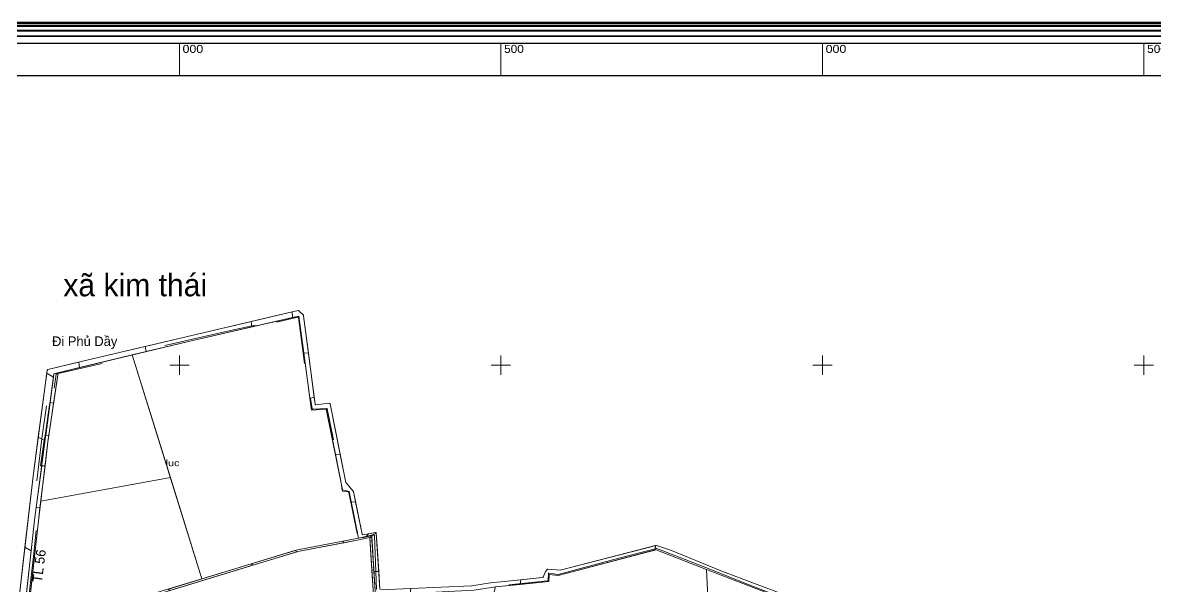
# Model space of a CAD drawing. Header units: metres. Extents: x 558415 to 562400, y 2247179 to 2251032.
# Drawn here: x 559756 to 561518, y 2250156 to 2251032 of the extents above; entities that cross this region are included whole.
import ezdxf
from ezdxf.enums import TextEntityAlignment as Align

# ---------------------------------------------------------------- set-up
doc = ezdxf.new("R2010")
doc.units = ezdxf.units.M
doc.header["$LTSCALE"] = 4
for name, color, linetype, lineweight in [('1', 7, 'Continuous', 13), ('16', 7, 'Continuous', 13), ('17', 7, 'Continuous', 13), ('33', 7, 'Continuous', 13), ('4', 7, 'Continuous', 13), ('45', 7, 'Continuous', 13), ('5', 7, 'Continuous', 13), ('6', 7, 'Continuous', 13), ('61', 7, 'Continuous', 25), ('62', 7, 'Continuous', 25), ('63', 7, 'Continuous', 13), ('7', 7, 'Continuous', 13)]:
    doc.layers.add(name, color=color, linetype=linetype, lineweight=lineweight)
doc.layers.add('40', color=7, linetype='Continuous')
doc.layers.add('58', color=7, linetype='Continuous')

msp = doc.modelspace()

# ---------------------------------------------------------------- linework, layer by layer
at = {"layer": '1'}
for p, q in [((559784.222, 2250343.374), (559791.177, 2250343.485)), ((560255.803, 2250223.772), (560254.195, 2250226.519))]:
    msp.add_line(p, q, dxfattribs=at)
for points in [[(559799.048, 2250441.713), (559804.426, 2250440.58), (559811.304, 2250487.852), (559805.021, 2250486.341)], [(559791.076, 2250390.49), (559797.044, 2250389.84), (559804.426, 2250440.58), (559798.544, 2250441.82)], [(559777.19, 2250278.396), (559783.195, 2250278.071), (559791.177, 2250343.485), (559785.89, 2250343.401)], [(560299.486, 2250180.859), (560302.406, 2250182.214), (560299.148, 2250233.85), (560296.338, 2250230.756)], [(560183.142, 2250209.776), (560179.33, 2250211.751), (560111.785, 2250191.176), (560114.294, 2250188.804)], [(560114.294, 2250188.804), (560111.785, 2250191.176), (559982.997, 2250151.947), (559985.042, 2250149.434)]]:
    msp.add_lwpolyline(points, close=True, dxfattribs=at)
for points in [[(559791.177, 2250343.485), (559795.736, 2250380.85), (559797.044, 2250389.84), (559791.076, 2250390.49), (559784.222, 2250343.374)], [(559777.19, 2250278.396), (559774.802, 2250258.825), (559757.834, 2250103.095)], [(559763.898, 2250103.361), (559780.763, 2250258.137), (559783.195, 2250278.071), (559777.19, 2250278.396)], [(560254.195, 2250226.519), (560183.542, 2250213.034), (560179.33, 2250211.751), (560183.142, 2250209.776)], [(560183.142, 2250209.776), (560184.262, 2250210.117), (560255.803, 2250223.772)], [(560299.05, 2250235.411), (560278.648, 2250231.186), (560254.195, 2250226.519), (560255.803, 2250223.772), (560279.233, 2250228.244)], [(560279.233, 2250228.244), (560296.274, 2250231.773), (560296.338, 2250230.756), (560299.148, 2250233.85), (560299.05, 2250235.411)], [(560305.651, 2250131.005), (560304.904, 2250142.616), (560302.406, 2250182.214), (560299.486, 2250180.859)], [(560299.486, 2250180.859), (560301.91, 2250142.425), (560302.612, 2250131.512)]]:
    msp.add_lwpolyline(points, dxfattribs=at)
at = {"layer": '16'}
msp.add_lwpolyline([(561264.016, 2250106.015), (561103.752, 2250083.167), (561099.243, 2250075.197), (561092.719, 2250075.134), (560942.111, 2250135.113), (560819.638, 2250182.507), (560741.576, 2250213.032), (560589.313, 2250172.87), (560574.969, 2250174.744)], dxfattribs=at)
at = {"layer": '17'}
for p, q in [((560205.282, 2250429.743), (560185.886, 2250576.143)), ((559777.19, 2250278.396), (559805.021, 2250486.341)), ((560204.102, 2250447.855), (560206.296, 2250432.043)), ((560207.346, 2250431.182), (560229.004, 2250432.47)), ((560253.928, 2250305.977), (560228.499, 2250431.532)), ((560230.042, 2250431.673), (560239.85, 2250383.964))]:
    msp.add_line(p, q, dxfattribs=at)
for points in [[(559805.021, 2250486.341), (560014.223, 2250536.667), (560185.886, 2250576.143)], [(559761.509, 2250081.435), (559780.763, 2250258.137), (559795.736, 2250380.85), (559811.304, 2250487.852)], [(559777.19, 2250278.396), (559774.802, 2250258.825), (559774.802, 2250258.825), (559774.802, 2250258.825), (559769.65, 2250211.542), (559753.203, 2250062.367), (559753.821, 2250062.303)], [(559761.509, 2250081.435), (559861.621, 2250114.311), (559964.892, 2250146.432), (560183.542, 2250213.034), (560278.648, 2250231.186), (560299.05, 2250235.411)], [(559968.72, 2250144.462), (560184.262, 2250210.117), (560279.233, 2250228.244), (560296.274, 2250231.773)], [(560316.991, 2249907.938), (560301.91, 2250142.425), (560296.274, 2250231.773)], [(560319.972, 2249908.334), (560304.904, 2250142.616), (560299.05, 2250235.411)]]:
    msp.add_lwpolyline(points, dxfattribs=at)
for centre, start, end in [((560207.286, 2250432.18), 187.89932, 273.40271), ((560229.063, 2250431.471), 11.61662, 93.4027)]:
    msp.add_arc(centre, 1, start, end, dxfattribs=at)
at = {"layer": '4'}
for p, q in [((560150.944, 2250566.575), (560184.216, 2250574.449)), ((560185.438, 2250573.601), (560194.353, 2250502.452)), ((559809.44, 2250486.334), (559880.05, 2250502.449)), ((559805.073, 2250464.114), (559808.676, 2250485.525)), ((559786.04, 2250385.6), (559793.466, 2250436.465)), ((559778.611, 2250320.297), (559786.036, 2250385.568)), ((560251.921, 2250313.336), (560253.203, 2250304.784)), ((560254.057, 2250303.942), (560262.82, 2250302.745)), ((560263.666, 2250301.949), (560276.294, 2250238.294)), ((559773.041, 2250202.741), (559777.218, 2250242.697)), ((560284.879, 2250231.236), (560302.377, 2250235.616)), ((560303.619, 2250234.68), (560306.471, 2250151.169)), ((559762.594, 2250112.59), (559773.039, 2250202.729)), ((560683.22, 2250199.73), (560741.865, 2250214.982)), ((560742.479, 2250214.946), (560814.367, 2250186.952)), ((560589.174, 2250174.691), (560683.214, 2250199.728)), ((560814.373, 2250186.95), (560885.861, 2250158.609)), ((560573.452, 2250165.515), (560573.842, 2250175.839)), ((560574.993, 2250176.789), (560588.765, 2250174.669)), ((560512.138, 2250158.373), (560572.554, 2250164.557)), ((560885.871, 2250158.605), (560958.523, 2250130.728))]:
    msp.add_line(p, q, dxfattribs=at)
msp.add_lwpolyline([(559977.544, 2250530.098), (560075.038, 2250552.402), (560117.982, 2250562.16)], dxfattribs=at)
for centre, start, end in [((560184.446, 2250573.476), 7.14161, 103.31514), ((559809.662, 2250485.359), 102.85614, 170.44804), ((559787.03, 2250385.455), 171.69419, 173.50998), ((560254.192, 2250304.932), 188.52504, 262.22757), ((560262.685, 2250301.755), 11.22087, 82.22758), ((560302.62, 2250234.646), 1.95582, 104.05211), ((559772.046, 2250202.845), 353.39005, 354.03145), ((560742.117, 2250214.014), 68.72376, 104.57798), ((560683.471, 2250198.762), 104.57798, 104.90871), ((560814.004, 2250186.02), 68.37456, 68.72376), ((560574.841, 2250175.801), 81.24728, 177.83743), ((560588.917, 2250175.657), 261.24728, 284.90871), ((560572.453, 2250165.552), 275.8447, 357.83743), ((560886.229, 2250159.539), 248.37456, 249.00784)]:
    msp.add_arc(centre, 1, start, end, dxfattribs=at)
at = {"layer": '45'}
for points in [[(560185.886, 2250576.143), (560014.223, 2250536.667), (559926.753, 2250515.625), (560034.962, 2250167.776)], [(560034.962, 2250167.776), (560183.542, 2250213.034), (560278.633, 2250231.183), (560263.878, 2250303.474), (560253.928, 2250305.977), (560228.499, 2250431.532), (560205.282, 2250429.743), (560185.886, 2250576.143)], [(559986.002, 2250325.164), (559926.753, 2250515.625), (559811.304, 2250487.852)], [(559811.304, 2250487.852), (559795.736, 2250380.85), (559784.454, 2250288.384), (559986.002, 2250325.164)], [(559861.621, 2250114.311), (559964.892, 2250146.432), (560034.962, 2250167.776), (559986.002, 2250325.164), (559784.454, 2250288.384)], [(559784.454, 2250288.384), (559780.763, 2250258.137), (559761.509, 2250081.435), (559861.621, 2250114.311)], [(560296.274, 2250231.773), (560279.233, 2250228.244), (560184.262, 2250210.117), (559968.72, 2250144.462)], [(560311.522, 2249992.978), (560301.91, 2250142.425), (560296.274, 2250231.773)], [(560942.111, 2250135.113), (560819.638, 2250182.507), (560741.576, 2250213.032), (560589.313, 2250172.87), (560574.969, 2250174.744), (560574.307, 2250163.6), (560491.754, 2250155.373), (560427.899, 2249916.452)], [(560833.712, 2249912.484), (560875.955, 2249911.913), (560968.578, 2249910.244), (560968.745, 2249910.243), (560942.111, 2250135.113), (560819.638, 2250182.507)], [(560819.638, 2250182.507), (560825.743, 2250055.455), (560833.712, 2249912.484)]]:
    msp.add_lwpolyline(points, dxfattribs=at)
at = {"layer": '5'}
for p, q in [((560228.499, 2250431.532), (560205.282, 2250429.743)), ((560205.282, 2250429.743), (560228.499, 2250431.532)), ((560253.928, 2250305.977), (560263.878, 2250303.474))]:
    msp.add_line(p, q, dxfattribs=at)
for points in [[(560278.633, 2250231.183), (560263.878, 2250303.474), (560253.928, 2250305.977)], [(560427.899, 2249916.452), (560491.754, 2250155.373), (560574.307, 2250163.6), (560574.969, 2250174.744), (560589.313, 2250172.87), (560741.576, 2250213.032)], [(560819.638, 2250182.507), (560825.743, 2250055.455), (560833.712, 2249912.484)]]:
    msp.add_lwpolyline(points, dxfattribs=at)
at = {"layer": '6'}
for p, q in [((560184.889, 2250584.715), (559847.183, 2250505.409)), ((560192.818, 2250577.209), (560185.837, 2250584.436)), ((560211.164, 2250439.235), (560193.09, 2250576.645)), ((559847.179, 2250505.409), (559795.399, 2250493.026)), ((559794.641, 2250492.186), (559772.435, 2250327.118)), ((560233.189, 2250440.627), (560212.262, 2250438.371)), ((560259.126, 2250317.281), (560234.276, 2250439.832)), ((560270.406, 2250304.187), (560259.354, 2250316.821)), ((560284.069, 2250237.07), (560270.634, 2250303.726)), ((560304.951, 2250239.845), (560285.227, 2250236.283)), ((560311.818, 2250151.747), (560306.127, 2250238.926)), ((560741.573, 2250219.804), (560592.278, 2250181.308)), ((560765.402, 2250211.772), (560742.148, 2250219.781)), ((560850.043, 2250177.338), (560765.453, 2250211.753)), ((560564.677, 2250169.894), (560510.28, 2250164.298)), ((560569.251, 2250179.155), (560565.492, 2250170.491)), ((560572.025, 2250182.371), (560569.419, 2250179.419)), ((560591.954, 2250181.279), (560572.849, 2250182.706)), ((560950.888, 2250139.464), (560850.069, 2250177.328)), ((560454.48, 2250156.918), (560312.859, 2250150.813)), ((560483.906, 2250161.344), (560454.586, 2250156.928)), ((560510.272, 2250164.297), (560483.944, 2250161.349))]:
    msp.add_line(p, q, dxfattribs=at)
msp.add_lwpolyline([(559772.433, 2250327.098), (559751.656, 2250143.643), (559738.482, 2250025.599)], dxfattribs=at)
for centre, start, end in [((560185.117, 2250583.742), 44.00803, 103.21567), ((560192.099, 2250576.515), 7.4931, 44.00803), ((559847.412, 2250504.436), 103.21567, 103.44949), ((559795.632, 2250492.053), 103.44949, 172.33849), ((560212.155, 2250439.365), 187.4931, 276.15454), ((560233.296, 2250439.633), 11.4627, 96.15454), ((559773.426, 2250326.985), 172.33848, 173.5386), ((560260.106, 2250317.48), 191.4627, 221.17908), ((560269.653, 2250303.529), 11.39626, 41.17908), ((560305.129, 2250238.861), 3.73513, 100.23611), ((560285.05, 2250237.267), 191.39626, 280.23611), ((560741.823, 2250218.836), 70.99508, 104.45877), ((560765.076, 2250210.826), 67.86158, 70.99508), ((560564.575, 2250170.889), 275.87325, 336.54516), ((560570.168, 2250178.757), 138.55708, 156.54516), ((560572.775, 2250181.709), 85.72901, 138.55707), ((560592.028, 2250182.277), 265.72901, 284.45877), ((560850.42, 2250178.264), 247.86158, 249.41551), ((560454.437, 2250157.917), 272.46822, 278.56546), ((560484.055, 2250160.355), 96.38983, 98.56546), ((560510.383, 2250163.304), 95.87325, 96.38983)]:
    msp.add_arc(centre, 1, start, end, dxfattribs=at)
at = {"layer": '61', "lineweight": 60}
msp.add_lwpolyline([(558414.512, 2247315.512), (558414.512, 2251031.893), (562400.184, 2251031.893), (562400.184, 2247315.512)], dxfattribs=at)
at = {"layer": '61', "lineweight": 53}
msp.add_lwpolyline([(558419.512, 2247315.512), (558419.512, 2251026.893), (562395.184, 2251026.893), (562395.184, 2247315.512)], dxfattribs=at)
at = {"layer": '61', "lineweight": 40}
msp.add_lwpolyline([(558426.512, 2247315.512), (558426.512, 2251019.893), (562388.184, 2251019.893), (562388.184, 2247315.512)], dxfattribs=at)
at = {"layer": '61', "lineweight": 35}
msp.add_lwpolyline([(558435.512, 2247315.512), (558435.512, 2251010.893), (562379.184, 2251010.893), (562379.184, 2247315.512)], dxfattribs=at)
at = {"layer": '61'}
msp.add_lwpolyline([(558446.512, 2247315.512), (558446.512, 2250999.893), (562368.184, 2250999.893), (562368.184, 2247315.512)], dxfattribs=at)
at = {"layer": '62'}
msp.add_lwpolyline([(558496.512, 2247315.512), (558496.512, 2250949.893), (562318.184, 2250949.893), (562318.184, 2247315.512)], dxfattribs=at)
at = {"layer": '63'}
for p, q in [((560000, 2250949.893), (560000, 2250999.893)), ((560500, 2250949.893), (560500, 2250999.893)), ((561000, 2250949.893), (561000, 2250999.893)), ((561500, 2250949.893), (561500, 2250999.893)), ((560000, 2250485), (560000, 2250515)), ((560500, 2250485), (560500, 2250515)), ((561000, 2250485), (561000, 2250515)), ((561500, 2250485), (561500, 2250515)), ((559985, 2250500), (560015, 2250500)), ((560485, 2250500), (560515, 2250500)), ((560985, 2250500), (561015, 2250500)), ((561485, 2250500), (561515, 2250500))]:
    msp.add_line(p, q, dxfattribs=at)
at = {"layer": '7'}
for p, q in [((560192.818, 2250577.209), (560185.837, 2250584.436)), ((560233.189, 2250440.627), (560212.262, 2250438.371)), ((559772.433, 2250327.098), (559759.939, 2250216.78)), ((560270.406, 2250304.187), (560259.354, 2250316.821)), ((560299.05, 2250235.411), (560306.127, 2250238.926)), ((560765.402, 2250211.772), (560742.148, 2250219.781)), ((560850.043, 2250177.338), (560765.453, 2250211.753)), ((560569.251, 2250179.155), (560565.492, 2250170.491)), ((560572.025, 2250182.371), (560569.419, 2250179.419)), ((560591.954, 2250181.279), (560572.849, 2250182.706)), ((560950.888, 2250139.464), (560850.069, 2250177.328)), ((560483.906, 2250161.344), (560454.586, 2250156.928)), ((560510.272, 2250164.297), (560483.944, 2250161.349))]:
    msp.add_line(p, q, dxfattribs=at)
for points in [[(560176.129, 2250573.899), (560175.561, 2250582.524), (560111.81, 2250567.553), (560112.595, 2250559.289)], [(560014.223, 2250536.667), (560112.595, 2250559.289), (560111.81, 2250567.553), (559946.818, 2250528.807), (559948.297, 2250520.808)], [(560202.79, 2250448.55), (560209.815, 2250449.486), (560200.761, 2250518.323), (560193.439, 2250519.136)], [(559780.595, 2250387.773), (559789.987, 2250383.003), (559791.076, 2250390.49), (559792.176, 2250390.37), (559804.295, 2250480.915), (559793.968, 2250487.188)]]:
    msp.add_lwpolyline(points, close=True, dxfattribs=at)
for points in [[(560184.889, 2250584.715), (560175.561, 2250582.524), (560176.129, 2250573.899), (560185.886, 2250576.143)], [(560185.886, 2250576.143), (560193.439, 2250519.136), (560200.761, 2250518.323), (560193.09, 2250576.645)], [(559847.179, 2250505.409), (559843.898, 2250504.624), (559844.8, 2250495.91), (559948.297, 2250520.808)], [(559948.297, 2250520.808), (559946.818, 2250528.807), (559847.183, 2250505.409)], [(559844.8, 2250495.91), (559843.898, 2250504.624), (559795.399, 2250493.026)], [(559794.641, 2250492.186), (559793.969, 2250487.188), (559804.295, 2250480.915), (559805.021, 2250486.341), (559844.8, 2250495.91)], [(560211.164, 2250439.235), (560209.816, 2250449.486), (560202.79, 2250448.55), (560205.282, 2250429.743), (560228.499, 2250431.532), (560242.689, 2250361.468)], [(560242.689, 2250361.468), (560250.262, 2250360.995), (560234.276, 2250439.832)], [(559757.834, 2250103.095), (559774.802, 2250258.825), (559777.19, 2250278.396), (559785.89, 2250343.401), (559784.222, 2250343.374), (559789.987, 2250383.003), (559780.595, 2250387.773), (559772.435, 2250327.118)], [(560259.126, 2250317.281), (560250.262, 2250360.995), (560242.689, 2250361.468), (560253.928, 2250305.977), (560263.878, 2250303.474)], [(560263.878, 2250303.474), (560267.178, 2250287.305), (560273.994, 2250287.057), (560270.634, 2250303.726)], [(560284.069, 2250237.07), (560273.994, 2250287.057), (560267.178, 2250287.305), (560278.633, 2250231.183)], [(560278.633, 2250231.183), (560278.648, 2250231.186), (560290.71, 2250233.684), (560293.896, 2250237.849), (560285.227, 2250236.283)], [(560304.951, 2250239.845), (560293.895, 2250237.848), (560290.71, 2250233.684), (560299.05, 2250235.411)], [(560307.493, 2250218.002), (560306.127, 2250238.926), (560299.05, 2250235.411), (560300.104, 2250218.7), (560302.597, 2250179.191)], [(559759.939, 2250216.78), (559751.656, 2250143.643), (559741.899, 2250056.221)], [(559753.203, 2250062.367), (559754.893, 2250076.105), (559757.834, 2250103.095), (559769.65, 2250211.542), (559759.939, 2250216.78)], [(559759.939, 2250216.78), (559769.65, 2250211.542), (559757.834, 2250103.095)], [(560302.597, 2250179.191), (560310.035, 2250179.066), (560307.493, 2250218.002)], [(560574.969, 2250174.744), (560589.313, 2250172.87), (560740.124, 2250212.649)], [(560740.124, 2250212.649), (560740.246, 2250219.462), (560592.278, 2250181.308)], [(560741.573, 2250219.804), (560740.246, 2250219.462), (560740.124, 2250212.649)], [(560740.124, 2250212.649), (560741.576, 2250213.032), (560819.638, 2250182.507), (560942.111, 2250135.113)], [(560311.818, 2250151.747), (560310.035, 2250179.066), (560302.597, 2250179.191), (560304.904, 2250142.616), (560359.181, 2250145.239)], [(560564.677, 2250169.894), (560531.232, 2250166.453), (560530.164, 2250159.201), (560574.307, 2250163.6), (560574.969, 2250174.744)], [(560454.48, 2250156.918), (560360.066, 2250152.848), (560359.181, 2250145.239), (560458.691, 2250150.048)], [(560458.691, 2250150.048), (560491.754, 2250155.373), (560530.164, 2250159.201), (560531.232, 2250166.453), (560510.28, 2250164.298)]]:
    msp.add_lwpolyline(points, dxfattribs=at)
for centre, start, end in [((560185.117, 2250583.742), 44.00803, 103.21567), ((560192.099, 2250576.515), 7.4931, 44.00803), ((559847.412, 2250504.436), 103.21567, 103.44949), ((559795.632, 2250492.053), 103.44949, 172.33849), ((560212.155, 2250439.365), 187.4931, 276.15454), ((560233.296, 2250439.633), 11.4627, 96.15454), ((559773.426, 2250326.985), 172.33848, 173.5386), ((560260.106, 2250317.48), 191.4627, 221.17908), ((560269.653, 2250303.529), 11.39626, 41.17908), ((560305.129, 2250238.861), 3.73513, 100.23611), ((560285.05, 2250237.267), 191.39626, 280.23611), ((560741.823, 2250218.836), 70.99508, 104.45877), ((560765.076, 2250210.826), 67.86158, 70.99508), ((560564.575, 2250170.889), 275.87325, 336.54516), ((560570.168, 2250178.757), 138.55708, 156.54516), ((560572.775, 2250181.709), 85.72901, 138.55707), ((560592.028, 2250182.277), 265.72901, 284.45877), ((560850.42, 2250178.264), 247.86158, 249.41551), ((560454.437, 2250157.917), 272.46822, 278.56546), ((560484.055, 2250160.355), 96.38983, 98.56546), ((560510.383, 2250163.304), 95.87325, 96.38983)]:
    msp.add_arc(centre, 1, start, end, dxfattribs=at)

# ---------------------------------------------------------------- texts
at = {"layer": '33', "width": 1.25}
msp.add_text('luc', height=10, dxfattribs=at).set_placement((559989.473, 2250342.871), align=Align.CENTER)
at = {"layer": '40'}
msp.add_text('Đi Phủ Dầy', height=15, dxfattribs=at).set_placement((559802.105, 2250529.474))
msp.add_text('TL 56', height=15, rotation=82.735, dxfattribs=at).set_placement((559786.126, 2250161.446))
at = {"layer": '58'}
msp.add_text('xã kim thái', height=35, dxfattribs=at).set_placement((559931.419, 2250606.746), align=Align.CENTER)
at = {"layer": '63'}
for s, width, p in [('000', 1.15, (560005, 2250984.893)), ('500', 1.1, (560505, 2250984.893)), ('000', 1.15, (561005, 2250984.893)), ('500', 1.1, (561505, 2250984.893))]:
    msp.add_text(s, height=12.5, dxfattribs=dict(at, width=width)).set_placement(p)

doc.saveas('drawing.dxf')
